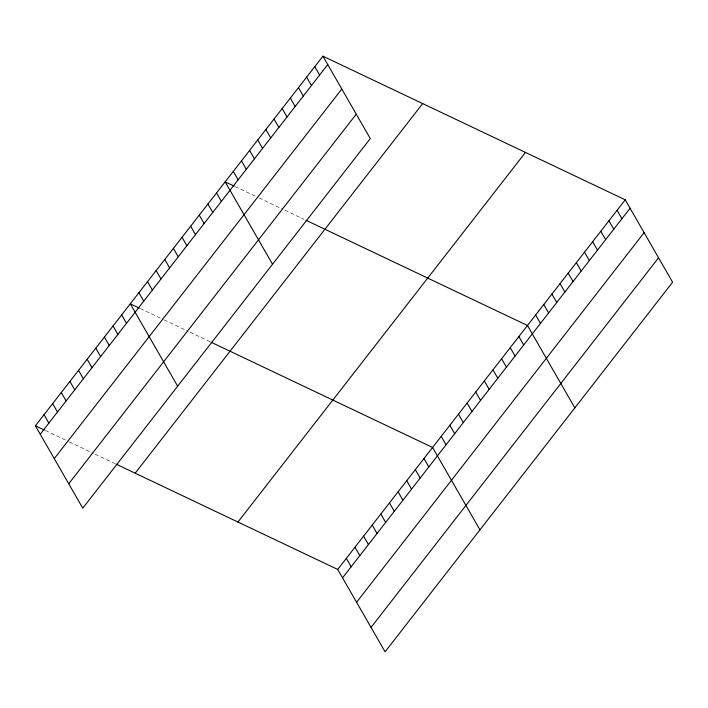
<?xml version="1.0" encoding="UTF-8"?>
<svg xmlns="http://www.w3.org/2000/svg" width="708" height="708" viewBox="0 0 708 708"><rect width="100%" height="100%" fill="white"/><g stroke="black" fill="none" stroke-linecap="round" stroke-linejoin="round"><path stroke-width="0.53" stroke-dasharray="3.54 2.66" d="M235.144 186.593L258.084 197.497M259.084 197.974L283.023 209.347M285.023 210.294L303.98 219.303M140.255 308.564L163.203 319.467M164.203 319.945L188.142 331.317M190.142 332.264L210.09 341.743M45.374 430.535L68.322 441.438M69.322 441.916L93.261 453.288M95.261 454.235L115.209 463.713"/><path stroke-width="1.06" d="M322.919 56.189L370.293 138.564L82.765 508.176L35.4 425.8L322.919 56.189L625.235 199.824L672.6 282.2L385.081 651.811L337.707 569.436L116.209 464.191M40.241 434.208L327.76 64.596M54.268 458.616L341.796 89.013M68.729 483.768L356.257 114.156M135.166 473.201L422.685 103.589M237.95 522.035L525.469 152.424M337.707 569.436L625.235 199.824M342.548 577.843L630.067 208.241M356.584 602.251L644.103 232.649M371.045 627.403L658.564 257.792M234.144 186.124L225.162 181.859L272.536 264.234M305.971 220.25L527.478 325.494L574.843 407.87M139.264 308.095L130.281 303.829L177.655 386.205M211.09 342.221L432.588 447.465L479.962 529.841M35.4 425.8L44.383 430.066M617.084 210.303L621.925 218.71M608.942 220.772L613.774 229.18M600.791 231.242L605.632 239.658M592.649 241.711L597.481 250.128M584.498 252.19L589.339 260.597M576.356 262.659L581.188 271.067M568.205 273.129L573.046 281.545M560.063 283.607L564.895 292.015M551.913 294.077L556.754 302.484M543.771 304.546L548.603 312.963M535.62 315.025L540.461 323.432M518.849 336.583L523.681 344.991M510.22 347.672L515.061 356.08M501.6 358.761L506.432 367.169M492.972 369.841L497.804 378.258M314.777 66.658L319.609 75.075M484.343 380.931L489.184 389.347M306.626 77.137L311.467 85.544M475.723 392.02L480.555 400.436M298.484 87.606L303.316 96.014M467.094 403.109L471.926 411.525M290.333 98.076L295.174 106.492M458.465 414.198L463.306 422.605M282.191 108.554L287.023 116.962M274.04 119.024L278.881 127.431M449.846 425.287L454.678 433.694M265.898 129.493L270.73 137.91M441.217 436.376L446.058 444.783M257.747 139.972L262.588 148.379M249.605 150.441L254.438 158.849M423.968 458.554L428.8 466.961M241.455 160.911L246.296 169.327M415.339 469.643L420.18 478.05M233.313 171.38L238.145 179.797M406.711 480.732L411.552 489.14M398.091 491.812L402.923 500.229M216.542 192.948L221.374 201.355M389.462 502.901L394.303 511.318M207.913 204.037L212.754 212.444M380.833 513.99L385.674 522.407M199.284 215.117L204.125 223.533M372.213 525.079L377.045 533.496M190.664 226.206L195.496 234.622M363.585 536.168L368.425 544.576M182.036 237.295L186.877 245.711M354.956 547.257L359.797 555.665M173.407 248.384L178.248 256.8M346.336 558.346L351.168 566.754M164.787 259.473L169.619 267.881M156.158 270.562L160.999 278.97M147.529 281.651L152.37 290.059M138.91 292.74L143.742 301.148M121.661 314.918L126.493 323.326M113.032 325.999L117.864 334.415M104.403 337.088L109.244 345.504M95.784 348.177L100.616 356.593M87.155 359.266L91.987 367.682M78.526 370.355L83.367 378.771M69.906 381.444L74.738 389.851M61.277 392.533L66.109 400.94M52.649 403.622L57.49 412.029M44.029 414.711L48.861 423.119"/></g></svg>
